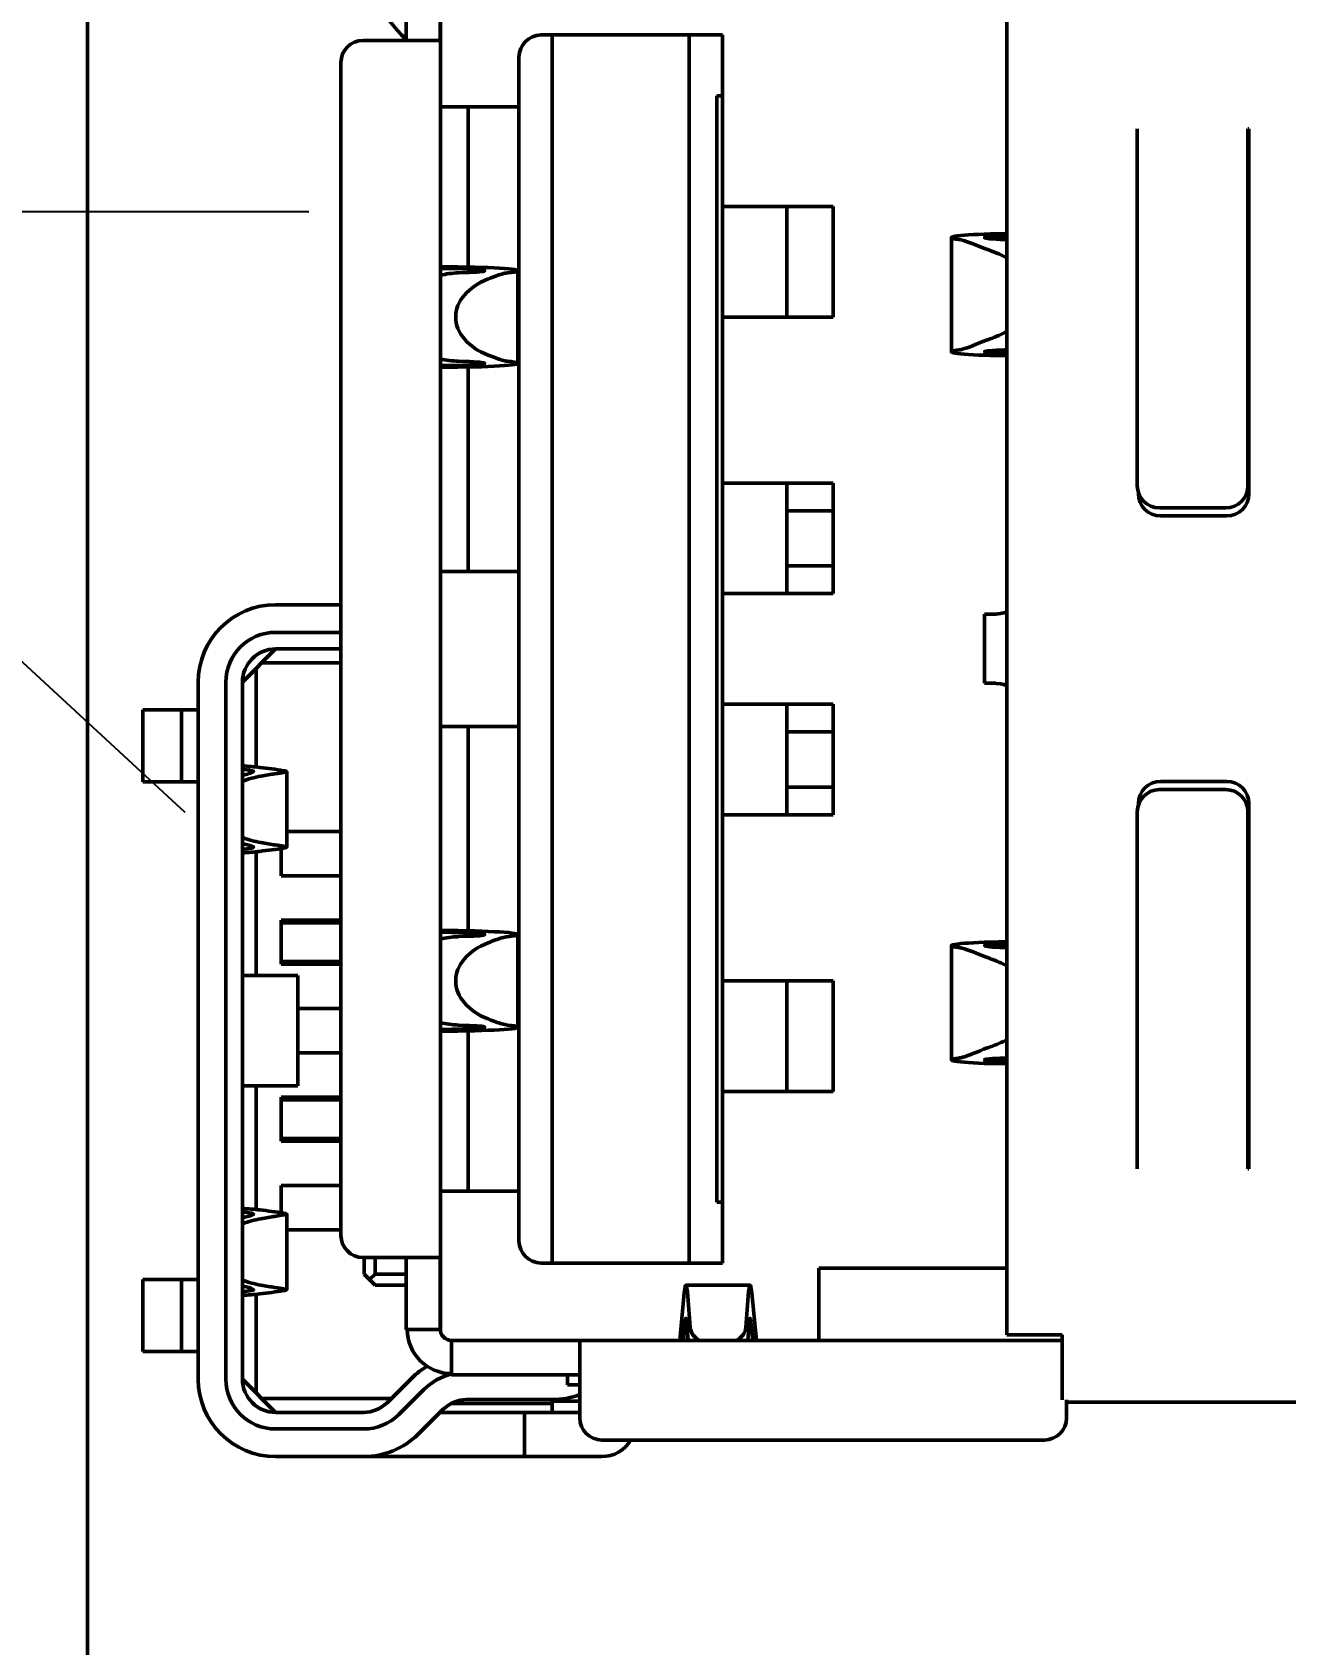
# Model space of a CAD drawing. Header units: millimetres. Extents: x 3118 to 4801, y 919 to 1849.
# Drawn here: x 3312.96 to 3324.29, y 1619.38 to 1633.95 of the extents above; entities that cross this region are included whole.
import ezdxf

# ---------------------------------------------------------------- set-up
doc = ezdxf.new("R2010")
doc.units = ezdxf.units.MM
doc.header["$LTSCALE"] = 1.8
for name, color, linetype, lineweight in [('외형선(ISO)', 7, 'Continuous', 50), ('중심 표식(ISO)', 7, 'Continuous', 25), ('치수(ISO)', 7, 'Continuous', 25)]:
    doc.layers.add(name, color=color, linetype=linetype, lineweight=lineweight)
doc.styles.add('레이블 문자 (JIS)', font='')
doc.styles.get('레이블 문자 (JIS)').set_extended_font_data('Gulim')
doc.dimstyles.new('복사 대상기본값 (JIS)', dxfattribs={"dimscale": 1.5, "dimtxt": 3, "dimasz": 2, "dimexe": 1, "dimexo": 0.5, "dimgap": 0.8, "dimtad": 1, "dimdsep": 46, "dimtxsty": '레이블 문자 (JIS)', "dimblk": 'Filled-1', "dimcen": 0.09, "dimdle": 10, "dimclrd": 256, "dimclre": 256, "dimclrt": 256, "dimazin": 2, "dimtfac": 0.666667, "dimtmove": 0, "dimatfit": 3, "dimldrblk": 'OPEN', "dimfxl": 1, "dimtolj": 1, "dimtzin": 0, "dimlwd": -1, "dimlwe": -1, "dimarcsym": 0})

# ---------------------------------------------------------------- blocks, each defined once
blk = doc.blocks.new('Filled-1')
at = {"color": 0}
for p, q in [((0, 0), (-1, 0.1)), ((-1, 0.1), (-1, -0.1)), ((-1, 0), (0, 0)), ((-1, -0.1), (0, 0))]:
    blk.add_line(p, q, dxfattribs=at)
at = {"color": 0, "flags": 128}
blk.add_lwpolyline([(-1, -0.1), (0, 0), (-1, 0.1), (-1, -0.1)], dxfattribs=at)
at = {"color": 0}
blk.add_solid([(-1, -0.1), (0, 0), (-1, 0.1), (-1, -0.1)], dxfattribs=at)
blk = doc.blocks.new('*D656')
at = {"layer": 'Defpoints', "color": 0}
for p in [(3533.46, 1664.327), (3308.46, 1639.327), (3533.46, 1631.327)]:
    blk.add_point(p, dxfattribs=at)
at = {"layer": '치수(ISO)'}
for p, q in [((3308.46, 1640.077), (3308.46, 1665.827)), ((3533.46, 1632.077), (3533.46, 1665.827)), ((3311.46, 1664.327), (3530.46, 1664.327))]:
    blk.add_line(p, q, dxfattribs=at)
at = {"layer": '치수(ISO)', "linetype": 'ByBlock', "xscale": 3, "yscale": 3, "zscale": 3, "rotation": 180}
blk.add_blockref('Filled-1', (3308.46, 1664.327), dxfattribs=at)
at = {"layer": '치수(ISO)', "linetype": 'ByBlock', "xscale": 3, "yscale": 3, "zscale": 3}
blk.add_blockref('Filled-1', (3533.46, 1664.327), dxfattribs=at)
at = {"layer": '치수(ISO)', "insert": (3420.98, 1682.707), "char_height": 15, "attachment_point": 2, "style": '레이블 문자 (JIS)'}
blk.add_mtext('\\A1;225', dxfattribs=at)
blk = doc.blocks.new('_Open')
at = {"color": 0, "linetype": 'ByBlock', "lineweight": -2}
for p, q in [((-1, 0.1667), (0, 0)), ((-1, -0.1667), (0, 0)), ((0, 0), (-1, 0))]:
    blk.add_line(p, q, dxfattribs=at)
blk = doc.blocks.new('*D660')
at = {"layer": 'Defpoints', "color": 0}
for p in [(3306.99, 1633.683), (3309.929, 1630.971)]:
    blk.add_point(p, dxfattribs=at)
at = {"layer": '치수(ISO)'}
for p, q in [((3260.047, 1674.227), (3263.047, 1674.227)), ((3304.785, 1635.718), (3263.047, 1674.227)), ((3309.929, 1630.971), (3306.99, 1633.683)), ((3312.134, 1628.937), (3314.339, 1626.902))]:
    blk.add_line(p, q, dxfattribs=at)
at = {"layer": '치수(ISO)', "linetype": 'ByBlock', "xscale": 3, "yscale": 3, "zscale": 3}
for p, rotation in [((3306.99, 1633.683), 317.3041440807904), ((3309.929, 1630.971), 137.3041440807904)]:
    blk.add_blockref('Filled-1', p, dxfattribs=dict(at, rotation=rotation))
at = {"layer": '치수(ISO)', "insert": (3231.31, 1681.926), "char_height": 15, "attachment_point": 2, "style": '레이블 문자 (JIS)'}
blk.add_mtext('\\A1;\\fGulim|b0|i0;4-∅4', dxfattribs=at)

msp = doc.modelspace()

# ---------------------------------------------------------------- linework, layer by layer
at = {"layer": '외형선(ISO)'}
for p, q in [((3313.46, 1639.527), (3313.46, 1551.527)), ((3321.77, 1634.579), (3321.77, 1622.179)), ((3316.34, 1633.877), (3316.34, 1634.527)), ((3316.649, 1633.877), (3316.649, 1634.527)), ((3316.65, 1634.527), (3316.65, 1622.227)), ((3316.34, 1633.877), (3315.95, 1633.877)), ((3316.649, 1633.877), (3316.34, 1633.877)), ((3317.56, 1633.927), (3317.66, 1633.927)), ((3317.66, 1633.927), (3317.66, 1622.827)), ((3317.66, 1633.927), (3318.9, 1633.927)), ((3318.9, 1633.927), (3319.2, 1633.927)), ((3318.9, 1622.827), (3318.9, 1633.927)), ((3319.2, 1633.927), (3319.2, 1633.377)), ((3317.36, 1623.027), (3317.36, 1633.727)), ((3315.75, 1633.677), (3315.75, 1623.077)), ((3316.65, 1633.277), (3316.9, 1633.277)), ((3316.9, 1633.277), (3316.9, 1631.829)), ((3317.36, 1633.277), (3316.9, 1633.277)), ((3319.15, 1633.377), (3319.15, 1623.377)), ((3319.2, 1633.377), (3319.15, 1633.377)), ((3319.2, 1633.377), (3319.2, 1623.377)), ((3322.95, 1632.851), (3322.95, 1633.079)), ((3323.95, 1633.079), (3323.96, 1633.079)), ((3323.95, 1632.851), (3323.95, 1633.079)), ((3323.96, 1633.079), (3323.96, 1629.779)), ((3322.95, 1632.149), (3322.95, 1632.851)), ((3323.96, 1632.925), (3323.95, 1632.925)), ((3323.95, 1632.149), (3323.95, 1632.851)), ((3319.331, 1632.377), (3319.2, 1632.377)), ((3319.331, 1632.377), (3319.783, 1632.377)), ((3319.783, 1632.377), (3320.2, 1632.377)), ((3319.783, 1632.377), (3319.783, 1631.377)), ((3320.2, 1632.377), (3320.2, 1631.377)), ((3321.27, 1631.063), (3321.27, 1632.095)), ((3321.764, 1632.132), (3321.62, 1632.128)), ((3321.748, 1632.112), (3321.77, 1632.112)), ((3322.95, 1632.149), (3322.95, 1631.692)), ((3323.95, 1632.149), (3323.95, 1631.692)), ((3321.747, 1632.078), (3321.748, 1632.078)), ((3316.853, 1631.812), (3316.65, 1631.816)), ((3316.962, 1631.828), (3316.656, 1631.834)), ((3317.351, 1630.959), (3317.351, 1631.795)), ((3316.812, 1631.777), (3316.914, 1631.78)), ((3322.95, 1629.852), (3322.95, 1631.692)), ((3323.95, 1629.852), (3323.95, 1631.692)), ((3319.331, 1631.377), (3319.2, 1631.377)), ((3319.331, 1631.377), (3319.783, 1631.377)), ((3320.2, 1631.377), (3319.783, 1631.377)), ((3321.748, 1631.08), (3321.747, 1631.08)), ((3316.65, 1630.938), (3316.853, 1630.943)), ((3316.656, 1630.92), (3316.962, 1630.927)), ((3316.914, 1630.974), (3316.812, 1630.978)), ((3316.9, 1630.926), (3316.9, 1629.077)), ((3321.62, 1631.03), (3321.764, 1631.026)), ((3321.77, 1631.046), (3321.748, 1631.046)), ((3319.331, 1629.877), (3319.2, 1629.877)), ((3319.331, 1629.877), (3319.783, 1629.877)), ((3319.783, 1629.877), (3320.2, 1629.877)), ((3319.783, 1629.877), (3319.783, 1628.877)), ((3320.2, 1629.877), (3320.2, 1628.877)), ((3322.96, 1629.779), (3322.96, 1629.79)), ((3323.948, 1629.825), (3323.96, 1629.825)), ((3320.2, 1629.627), (3319.783, 1629.627)), ((3323.15, 1629.652), (3323.75, 1629.652)), ((3323.76, 1629.579), (3323.16, 1629.579)), ((3316.65, 1629.077), (3316.654, 1629.077)), ((3316.654, 1629.077), (3317.255, 1629.077)), ((3317.255, 1629.077), (3317.36, 1629.077)), ((3319.783, 1629.127), (3320.2, 1629.127)), ((3315.16, 1628.777), (3315.75, 1628.777)), ((3319.331, 1628.877), (3319.2, 1628.877)), ((3319.331, 1628.877), (3319.783, 1628.877)), ((3320.2, 1628.877), (3319.783, 1628.877)), ((3321.57, 1628.067), (3321.57, 1628.692)), ((3315.75, 1628.527), (3315.16, 1628.527)), ((3315.16, 1628.377), (3314.86, 1628.077)), ((3315.75, 1628.377), (3315.16, 1628.377)), ((3314.985, 1627.31), (3314.985, 1628.202)), ((3315.035, 1628.252), (3315.75, 1628.252)), ((3314.46, 1621.777), (3314.46, 1628.077)), ((3314.71, 1628.077), (3314.71, 1621.777)), ((3314.86, 1628.077), (3314.86, 1621.777)), ((3319.331, 1627.877), (3319.2, 1627.877)), ((3319.331, 1627.877), (3319.783, 1627.877)), ((3319.783, 1627.877), (3320.2, 1627.877)), ((3319.783, 1627.877), (3319.783, 1626.877)), ((3320.2, 1627.877), (3320.2, 1626.877)), ((3313.96, 1627.177), (3313.96, 1627.827)), ((3313.96, 1627.827), (3314.31, 1627.827)), ((3314.31, 1627.827), (3314.46, 1627.827)), ((3314.31, 1627.177), (3314.31, 1627.827)), ((3316.65, 1627.677), (3316.654, 1627.677)), ((3316.654, 1627.677), (3317.255, 1627.677)), ((3316.9, 1627.677), (3316.9, 1625.829)), ((3317.255, 1627.677), (3317.36, 1627.677)), ((3320.2, 1627.627), (3319.783, 1627.627)), ((3313.96, 1627.177), (3314.31, 1627.177)), ((3314.31, 1627.177), (3314.46, 1627.177)), ((3315.26, 1627.27), (3315.26, 1626.585)), ((3323.16, 1627.179), (3323.76, 1627.179)), ((3319.783, 1627.127), (3320.2, 1627.127)), ((3323.15, 1627.106), (3323.75, 1627.106)), ((3319.331, 1626.877), (3319.2, 1626.877)), ((3319.331, 1626.877), (3319.783, 1626.877)), ((3320.2, 1626.877), (3319.783, 1626.877)), ((3322.95, 1625.066), (3322.95, 1626.906)), ((3322.96, 1626.968), (3322.96, 1626.979)), ((3323.948, 1626.929), (3323.96, 1626.929)), ((3323.95, 1625.066), (3323.95, 1626.906)), ((3323.96, 1626.979), (3323.96, 1623.679)), ((3315.75, 1626.727), (3315.26, 1626.727)), ((3315.21, 1626.574), (3315.21, 1626.327)), ((3314.985, 1625.427), (3314.985, 1626.545)), ((3315.21, 1626.327), (3315.75, 1626.327)), ((3315.21, 1625.927), (3315.21, 1625.527)), ((3315.75, 1625.927), (3315.21, 1625.927)), ((3315.21, 1625.902), (3315.75, 1625.902)), ((3316.962, 1625.828), (3316.656, 1625.834)), ((3316.853, 1625.812), (3316.65, 1625.816)), ((3316.812, 1625.777), (3316.914, 1625.78)), ((3317.351, 1625.795), (3317.351, 1624.959)), ((3321.27, 1625.695), (3321.27, 1624.663)), ((3321.764, 1625.732), (3321.62, 1625.728)), ((3321.747, 1625.678), (3321.748, 1625.678)), ((3321.748, 1625.712), (3321.77, 1625.712)), ((3315.21, 1625.552), (3315.75, 1625.552)), ((3315.21, 1625.527), (3315.75, 1625.527)), ((3314.86, 1625.427), (3315.336, 1625.427)), ((3315.36, 1625.427), (3315.336, 1625.427)), ((3315.36, 1624.427), (3315.36, 1625.427)), ((3319.331, 1625.377), (3319.2, 1625.377)), ((3319.331, 1625.377), (3319.783, 1625.377)), ((3319.783, 1625.377), (3320.2, 1625.377)), ((3319.783, 1625.377), (3319.783, 1624.377)), ((3320.2, 1625.377), (3320.2, 1624.377)), ((3315.75, 1625.127), (3315.36, 1625.127)), ((3316.914, 1624.974), (3316.812, 1624.978)), ((3322.95, 1625.066), (3322.95, 1624.609)), ((3323.95, 1625.066), (3323.95, 1624.609)), ((3316.65, 1624.938), (3316.853, 1624.943)), ((3316.656, 1624.92), (3316.962, 1624.927)), ((3316.9, 1624.926), (3316.9, 1623.477)), ((3315.36, 1624.727), (3315.75, 1624.727)), ((3321.748, 1624.68), (3321.747, 1624.68)), ((3321.62, 1624.63), (3321.764, 1624.626)), ((3321.77, 1624.646), (3321.748, 1624.646)), ((3322.95, 1623.907), (3322.95, 1624.609)), ((3323.95, 1623.907), (3323.95, 1624.609)), ((3314.86, 1624.427), (3315.336, 1624.427)), ((3314.985, 1623.31), (3314.985, 1624.427)), ((3315.36, 1624.427), (3315.336, 1624.427)), ((3319.331, 1624.377), (3319.2, 1624.377)), ((3319.331, 1624.377), (3319.783, 1624.377)), ((3320.2, 1624.377), (3319.783, 1624.377)), ((3315.21, 1624.327), (3315.21, 1623.927)), ((3315.75, 1624.327), (3315.21, 1624.327)), ((3315.21, 1624.302), (3315.75, 1624.302)), ((3315.21, 1623.952), (3315.75, 1623.952)), ((3315.21, 1623.927), (3315.75, 1623.927)), ((3322.95, 1623.679), (3322.95, 1623.907)), ((3323.95, 1623.679), (3323.95, 1623.907)), ((3323.96, 1623.829), (3323.95, 1623.829)), ((3323.96, 1623.679), (3323.95, 1623.679)), ((3315.21, 1623.527), (3315.21, 1623.281)), ((3315.75, 1623.527), (3315.21, 1623.527)), ((3316.9, 1623.477), (3316.65, 1623.477)), ((3317.36, 1623.477), (3316.9, 1623.477)), ((3319.15, 1623.377), (3319.2, 1623.377)), ((3319.2, 1623.377), (3319.2, 1622.827)), ((3315.26, 1623.27), (3315.26, 1622.585)), ((3315.26, 1623.127), (3315.75, 1623.127)), ((3315.95, 1622.877), (3316.34, 1622.877)), ((3315.96, 1622.877), (3315.96, 1622.727)), ((3316.06, 1622.877), (3316.06, 1622.727)), ((3316.34, 1622.227), (3316.34, 1622.877)), ((3316.34, 1622.877), (3316.649, 1622.877)), ((3316.649, 1622.227), (3316.649, 1622.877)), ((3317.66, 1622.827), (3317.56, 1622.827)), ((3317.66, 1622.827), (3318.9, 1622.827)), ((3319.2, 1622.827), (3318.9, 1622.827)), ((3320.07, 1622.779), (3321.77, 1622.779)), ((3320.07, 1622.127), (3320.07, 1622.779)), ((3314.31, 1622.677), (3313.96, 1622.677)), ((3313.96, 1622.677), (3313.96, 1622.027)), ((3314.46, 1622.677), (3314.31, 1622.677)), ((3314.31, 1622.677), (3314.31, 1622.027)), ((3316.01, 1622.677), (3315.96, 1622.727)), ((3316.06, 1622.727), (3316.01, 1622.677)), ((3316.06, 1622.627), (3316.01, 1622.677)), ((3316.06, 1622.727), (3316.34, 1622.727)), ((3316.06, 1622.627), (3316.34, 1622.627)), ((3319.45, 1622.627), (3318.869, 1622.627)), ((3314.985, 1621.652), (3314.985, 1622.545)), ((3318.813, 1622.128), (3318.855, 1622.558)), ((3318.886, 1622.527), (3318.908, 1622.243)), ((3319.411, 1622.243), (3319.433, 1622.527)), ((3319.464, 1622.558), (3319.506, 1622.128)), ((3316.649, 1622.227), (3316.34, 1622.227)), ((3316.65, 1622.227), (3316.649, 1622.227)), ((3318.846, 1622.127), (3318.862, 1622.292)), ((3318.878, 1622.276), (3318.889, 1622.127)), ((3319.43, 1622.127), (3319.441, 1622.276)), ((3319.457, 1622.292), (3319.473, 1622.127)), ((3321.77, 1622.179), (3322.27, 1622.179)), ((3322.27, 1622.179), (3322.27, 1621.879)), ((3316.75, 1621.817), (3316.75, 1622.127)), ((3316.75, 1622.127), (3316.75, 1622.127)), ((3316.75, 1622.127), (3322.27, 1622.127)), ((3317.91, 1622.127), (3316.75, 1622.127)), ((3317.91, 1622.127), (3317.91, 1621.817)), ((3314.31, 1622.027), (3313.96, 1622.027)), ((3314.46, 1622.027), (3314.31, 1622.027)), ((3314.86, 1621.777), (3315.16, 1621.477)), ((3316.167, 1621.564), (3316.395, 1621.79)), ((3317.91, 1621.817), (3316.75, 1621.817)), ((3317.8, 1621.727), (3317.8, 1621.817)), ((3317.91, 1621.817), (3317.91, 1621.427)), ((3322.27, 1621.879), (3322.27, 1621.589)), ((3316.206, 1621.602), (3315.035, 1621.602)), ((3316.273, 1621.458), (3316.5, 1621.683)), ((3317.66, 1621.592), (3316.887, 1621.592)), ((3317.66, 1621.577), (3317.66, 1621.592)), ((3317.8, 1621.727), (3317.91, 1621.727)), ((3315.16, 1621.477), (3315.956, 1621.477)), ((3316.676, 1621.505), (3316.449, 1621.28)), ((3317.66, 1621.477), (3316.648, 1621.477)), ((3317.66, 1621.557), (3316.747, 1621.557)), ((3317.41, 1621.077), (3317.41, 1621.477)), ((3317.91, 1621.577), (3317.66, 1621.577)), ((3317.66, 1621.577), (3317.66, 1621.477)), ((3317.91, 1621.477), (3317.66, 1621.477)), ((3322.31, 1621.427), (3322.31, 1621.589)), ((3324.53, 1621.569), (3322.31, 1621.569)), ((3315.16, 1621.327), (3315.956, 1621.327)), ((3318.11, 1621.227), (3322.11, 1621.227)), ((3315.956, 1621.077), (3315.16, 1621.077)), ((3317.41, 1621.077), (3315.956, 1621.077)), ((3318.11, 1621.077), (3317.41, 1621.077))]:
    msp.add_line(p, q, dxfattribs=at)
for centre, radius, start, end in [((3317.46, 1635.027), 1.6, 18.21, 225.573), ((3315.95, 1633.677), 0.2, 90, 180), ((3317.56, 1633.727), 0.2, 90, 180), ((3323.15, 1629.852), 0.2, 180, 270), ((3323.16, 1629.779), 0.2, 180, 270), ((3323.75, 1629.852), 0.2, 270, 0), ((3323.76, 1629.779), 0.2, 270, 0), ((3315.16, 1628.077), 0.7, 90, 180), ((3315.16, 1628.077), 0.45, 90, 180), ((3315.16, 1628.077), 0.3, 90, 180), ((3323.16, 1626.979), 0.2, 90, 180), ((3323.76, 1626.979), 0.2, 0, 90), ((3323.15, 1626.906), 0.2, 90, 180), ((3323.75, 1626.906), 0.2, 0, 90), ((3315.95, 1623.077), 0.2, 180, 270), ((3317.56, 1623.027), 0.2, 180, 270), ((3316.75, 1622.227), 0.4, 180, 270), ((3316.75, 1622.227), 0.1, 180, 270), ((3316.887, 1621.292), 0.7, 120.8026, 134.7232), ((3315.16, 1621.777), 0.7, 180, 270), ((3315.16, 1621.777), 0.45, 180, 270), ((3315.16, 1621.777), 0.3, 180, 270), ((3316.887, 1621.292), 0.55, 104.5281, 134.7232), ((3316.887, 1621.292), 0.3, 90, 134.7232), ((3317.66, 1622.292), 0.7, 270, 290.9248), ((3315.956, 1621.777), 0.3, 270, 314.7232), ((3315.956, 1621.777), 0.45, 270, 314.7232), ((3318.11, 1621.427), 0.2, 180, 270), ((3322.11, 1621.427), 0.2, 270, 0), ((3315.956, 1621.777), 0.7, 270, 314.7232), ((3318.11, 1621.377), 0.3, 270, 330)]:
    msp.add_arc(centre, radius, start, end, dxfattribs=at)
for centre, major_axis, ratio, start_param, end_param in [((3321.88, 1632.095), (0.61, 0), 0.059774, 2.010142, 3.61879), ((3321.88, 1632.095), (0.31, 0), 0.059774, 2.010142, 4.270083), ((3321.76, 1632.133), (0.01, 0), 0.059774, 5.151735, 6.283185), ((3320.978, 1631.579), (-1.064, 0), 0.469982, 3.873415, 4.064545), ((3321.683, 1631.579), (-1.064, 0), 0.469982, 4.631304, 4.651901), ((3316.66, 1631.835), (-0.01, 0), 0.056964, 0, 1.201074), ((3316.741, 1631.795), (-0.31, 0), 0.056964, 2.161355, 4.342666), ((3316.741, 1631.795), (-0.61, 0), 0.056964, 2.578338, 4.342666), ((3316.846, 1631.377), (0.597, 0), 0.670365, 1.627699, 1.906713), ((3317.385, 1631.377), (0.597, 0), 0.670365, 2.105193, 4.177993), ((3320.978, 1631.579), (-1.064, 0), 0.469982, 2.218641, 2.40977), ((3321.88, 1631.063), (0.61, 0), 0.059774, 2.664395, 4.273043), ((3321.88, 1631.063), (0.31, 0), 0.059774, 2.013102, 4.273043), ((3321.683, 1631.579), (-1.064, 0), 0.469982, 1.631284, 1.651882), ((3316.846, 1631.377), (0.597, 0), 0.670365, 4.376472, 4.655487), ((3316.66, 1630.92), (-0.01, 0), 0.056964, 5.082112, 6.283185), ((3316.741, 1630.959), (-0.31, 0), 0.056964, 1.940519, 4.12183), ((3316.741, 1630.959), (-0.61, 0), 0.056964, 1.940519, 3.704847), ((3321.76, 1631.026), (0.01, 0), 0.059774, 0, 1.13145), ((3321.88, 1628.692), (-0.31, 0), 0.001826, 5.456637, 6.283185), ((3321.46, 1628.717), (-0.31, 0), 0.111375, 2.315045, 3.141593), ((3321.88, 1628.067), (-0.31, 0), 0.001826, 0, 0.826548), ((3321.46, 1628.041), (-0.31, 0), 0.111375, 3.141593, 3.96814), ((3316.66, 1625.835), (0.01, 0), 0.056964, 3.141593, 4.342666), ((3316.741, 1625.795), (0.61, 0), 0.056964, 5.71993, 7.484259), ((3316.846, 1625.377), (0.597, 0), 0.670365, 1.627699, 1.906713), ((3317.385, 1625.377), (0.597, 0), 0.670365, 2.105193, 4.177993), ((3316.741, 1625.795), (0.31, 0), 0.056964, 5.302948, 7.484259), ((3321.88, 1625.695), (-0.61, 0), 0.059774, 5.151735, 6.760383), ((3321.88, 1625.695), (-0.31, 0), 0.059774, 5.151735, 7.411676), ((3321.683, 1625.179), (-1.064, 0), 0.469982, 4.631304, 4.651901), ((3321.76, 1625.733), (-0.01, 0), 0.059774, 2.010142, 3.141593), ((3320.978, 1625.179), (-1.064, 0), 0.469982, 3.873415, 4.064545), ((3316.846, 1625.377), (0.597, 0), 0.670365, 4.376472, 4.655487), ((3316.741, 1624.959), (0.31, 0), 0.056964, 5.082112, 7.263423), ((3316.741, 1624.959), (0.61, 0), 0.056964, 5.082112, 6.84644), ((3316.66, 1624.92), (0.01, 0), 0.056964, 1.940519, 3.141593), ((3320.978, 1625.179), (-1.064, 0), 0.469982, 2.218641, 2.40977), ((3321.88, 1624.663), (-0.61, 0), 0.059774, 5.805988, 7.414636), ((3321.88, 1624.663), (-0.31, 0), 0.059774, 5.154695, 7.414636), ((3321.683, 1625.179), (-1.064, 0), 0.469982, 1.631284, 1.651882), ((3321.76, 1624.626), (-0.01, 0), 0.059774, 3.141593, 4.273043), ((3318.869, 1622.017), (0, 0.61), 0.051034, 5.701914, 6.76337), ((3319.45, 1622.017), (0, 0.61), 0.051034, 5.803001, 6.864457), ((3318.869, 1622.017), (0, 0.31), 0.051034, 5.701914, 6.76337), ((3319.45, 1622.017), (0, 0.31), 0.051034, 5.803001, 6.864457), ((3319.16, 1622.251), (-0.252, 0), 0.656987, 0.050989, 0.85052), ((3319.16, 1622.251), (-0.252, 0), 0.656987, 2.291073, 3.090603), ((3318.812, 1622.137), (0, 0.01), 0.051034, 3.141593, 3.621777), ((3319.507, 1622.137), (0, 0.01), 0.051034, 2.661408, 3.141593)]:
    msp.add_ellipse(centre, major_axis=major_axis, ratio=ratio, start_param=start_param, end_param=end_param, dxfattribs=at)
for points, knots in [([(3321.338, 1632.078), (3321.347, 1632.077), (3321.357, 1632.075), (3321.423, 1632.058), (3321.5, 1632.023), (3321.598, 1631.986), (3321.609, 1631.982), (3321.62, 1631.978)], [-0.50998977, -0.50998977, -0.50998977, -0.50998977, -0.50417612, -0.50417612, -0.4730242, -0.4730242, -0.46927278, -0.46927278, -0.46927278, -0.46927278]), ([(3317.081, 1631.721), (3317.127, 1631.74), (3317.17, 1631.756), (3317.224, 1631.771), (3317.241, 1631.775), (3317.257, 1631.777)], [-0.34125844, -0.34125844, -0.34125844, -0.34125844, -0.32420443, -0.32420443, -0.31580446, -0.31580446, -0.31580446, -0.31580446]), ([(3321.62, 1631.18), (3321.609, 1631.177), (3321.598, 1631.173), (3321.5, 1631.135), (3321.423, 1631.1), (3321.357, 1631.083), (3321.347, 1631.081), (3321.338, 1631.08)], [-0.11989026, -0.11989026, -0.11989026, -0.11989026, -0.11613884, -0.11613884, -0.08498692, -0.08498692, -0.07917326, -0.07917326, -0.07917326, -0.07917326]), ([(3317.257, 1630.978), (3317.241, 1630.979), (3317.224, 1630.983), (3317.17, 1630.998), (3317.127, 1631.015), (3317.081, 1631.033)], [-0.18800149, -0.18800149, -0.18800149, -0.18800149, -0.17960152, -0.17960152, -0.16254751, -0.16254751, -0.16254751, -0.16254751]), ([(3314.86, 1627.321), (3314.912, 1627.317), (3314.965, 1627.312), (3315.089, 1627.299), (3315.161, 1627.289), (3315.232, 1627.277)], [-0.1440881, -0.1440881, -0.1440881, -0.1440881, -0.0831985, -0.0831985, -0.000001, -0.000001, -0.000001, -0.000001]), ([(3314.942, 1627.277), (3314.951, 1627.276), (3314.957, 1627.274), (3314.959, 1627.271), (3314.961, 1627.269), (3314.959, 1627.266), (3314.953, 1627.263), (3314.948, 1627.26), (3314.939, 1627.256), (3314.926, 1627.253), (3314.914, 1627.249), (3314.898, 1627.245), (3314.879, 1627.24), (3314.873, 1627.239), (3314.866, 1627.238), (3314.86, 1627.236)], [0, 0, 0, 0, 0.2, 0.2, 0.2, 0.4, 0.4, 0.4, 0.6, 0.6, 0.6, 0.8, 0.8, 0.8, 0.8650423, 0.8650423, 0.8650423, 0.8650423]), ([(3315.232, 1627.277), (3315.25, 1627.274), (3315.26, 1627.272), (3315.259, 1627.267), (3315.25, 1627.265), (3315.214, 1627.258), (3315.187, 1627.254), (3315.117, 1627.243), (3315.074, 1627.236), (3315.025, 1627.227)], [-0.0840866, -0.0840866, -0.0840866, -0.0840866, -0.06303241, -0.06303241, -0.04196802, -0.04196802, -0.02097149, -0.02097149, -0.000001, -0.000001, -0.000001, -0.000001]), ([(3314.942, 1626.577), (3314.951, 1626.579), (3314.957, 1626.581), (3314.959, 1626.583), (3314.961, 1626.585), (3314.959, 1626.588), (3314.953, 1626.591), (3314.948, 1626.595), (3314.939, 1626.598), (3314.926, 1626.602), (3314.914, 1626.606), (3314.898, 1626.61), (3314.879, 1626.614), (3314.873, 1626.615), (3314.866, 1626.617), (3314.86, 1626.618)], [0, 0, 0, 0, 0.2, 0.2, 0.2, 0.4, 0.4, 0.4, 0.6, 0.6, 0.6, 0.8, 0.8, 0.8, 0.8650423, 0.8650423, 0.8650423, 0.8650423]), ([(3314.86, 1626.534), (3314.912, 1626.537), (3314.965, 1626.542), (3315.089, 1626.556), (3315.161, 1626.566), (3315.232, 1626.577)], [0.022309, 0.022309, 0.022309, 0.022309, 0.0831986, 0.0831986, 0.1663961, 0.1663961, 0.1663961, 0.1663961]), ([(3315.232, 1626.577), (3315.25, 1626.58), (3315.26, 1626.583), (3315.259, 1626.587), (3315.25, 1626.59), (3315.214, 1626.597), (3315.187, 1626.601), (3315.117, 1626.611), (3315.074, 1626.618), (3315.025, 1626.627)], [0.000001, 0.000001, 0.000001, 0.000001, 0.021056, 0.021056, 0.0421212, 0.0421212, 0.06311854, 0.06311854, 0.08408985, 0.08408985, 0.08408985, 0.08408985]), ([(3317.081, 1625.721), (3317.127, 1625.74), (3317.17, 1625.756), (3317.224, 1625.771), (3317.241, 1625.775), (3317.257, 1625.777)], [-0.08935546, -0.08935546, -0.08935546, -0.08935546, -0.07230145, -0.07230145, -0.06390148, -0.06390148, -0.06390148, -0.06390148]), ([(3321.338, 1625.678), (3321.347, 1625.677), (3321.357, 1625.675), (3321.423, 1625.658), (3321.5, 1625.623), (3321.598, 1625.586), (3321.609, 1625.582), (3321.62, 1625.578)], [-0.21540825, -0.21540825, -0.21540825, -0.21540825, -0.2095946, -0.2095946, -0.17844268, -0.17844268, -0.17469126, -0.17469126, -0.17469126, -0.17469126]), ([(3317.257, 1624.978), (3317.241, 1624.979), (3317.224, 1624.983), (3317.17, 1624.998), (3317.127, 1625.015), (3317.081, 1625.033)], [-0.43990447, -0.43990447, -0.43990447, -0.43990447, -0.4315045, -0.4315045, -0.41445049, -0.41445049, -0.41445049, -0.41445049]), ([(3321.62, 1624.78), (3321.611, 1624.777), (3321.602, 1624.774), (3321.506, 1624.738), (3321.43, 1624.703), (3321.361, 1624.684), (3321.349, 1624.681), (3321.338, 1624.68)], [0.32093293, 0.32093293, 0.32093293, 0.32093293, 0.32405149, 0.32405149, 0.35449419, 0.35449419, 0.36149432, 0.36149432, 0.36149432, 0.36149432]), ([(3314.86, 1623.321), (3314.912, 1623.317), (3314.965, 1623.312), (3315.089, 1623.299), (3315.161, 1623.289), (3315.232, 1623.277)], [-0.1440881, -0.1440881, -0.1440881, -0.1440881, -0.0831985, -0.0831985, -0.000001, -0.000001, -0.000001, -0.000001]), ([(3314.942, 1623.277), (3314.951, 1623.276), (3314.957, 1623.274), (3314.959, 1623.271), (3314.961, 1623.269), (3314.959, 1623.266), (3314.953, 1623.263), (3314.948, 1623.26), (3314.939, 1623.256), (3314.926, 1623.253), (3314.914, 1623.249), (3314.898, 1623.245), (3314.879, 1623.24), (3314.873, 1623.239), (3314.866, 1623.238), (3314.86, 1623.236)], [0, 0, 0, 0, 0.2, 0.2, 0.2, 0.4, 0.4, 0.4, 0.6, 0.6, 0.6, 0.8, 0.8, 0.8, 0.8650423, 0.8650423, 0.8650423, 0.8650423]), ([(3315.232, 1623.277), (3315.25, 1623.274), (3315.26, 1623.272), (3315.259, 1623.267), (3315.25, 1623.265), (3315.214, 1623.258), (3315.187, 1623.254), (3315.117, 1623.243), (3315.074, 1623.236), (3315.025, 1623.227)], [0.000001, 0.000001, 0.000001, 0.000001, 0.021056, 0.021056, 0.0421212, 0.0421212, 0.06311854, 0.06311854, 0.08408985, 0.08408985, 0.08408985, 0.08408985]), ([(3314.942, 1622.577), (3314.951, 1622.579), (3314.957, 1622.581), (3314.959, 1622.583), (3314.961, 1622.585), (3314.959, 1622.588), (3314.953, 1622.591), (3314.948, 1622.595), (3314.939, 1622.598), (3314.926, 1622.602), (3314.914, 1622.606), (3314.898, 1622.61), (3314.879, 1622.614), (3314.873, 1622.615), (3314.866, 1622.617), (3314.86, 1622.618)], [0, 0, 0, 0, 0.2, 0.2, 0.2, 0.4, 0.4, 0.4, 0.6, 0.6, 0.6, 0.8, 0.8, 0.8, 0.8650423, 0.8650423, 0.8650423, 0.8650423]), ([(3315.232, 1622.577), (3315.25, 1622.58), (3315.26, 1622.583), (3315.259, 1622.587), (3315.25, 1622.59), (3315.214, 1622.597), (3315.187, 1622.601), (3315.117, 1622.611), (3315.074, 1622.618), (3315.025, 1622.627)], [-0.0840866, -0.0840866, -0.0840866, -0.0840866, -0.06303241, -0.06303241, -0.04196802, -0.04196802, -0.02097149, -0.02097149, -0.000001, -0.000001, -0.000001, -0.000001]), ([(3314.86, 1622.534), (3314.912, 1622.537), (3314.965, 1622.542), (3315.089, 1622.556), (3315.161, 1622.566), (3315.232, 1622.577)], [0.022309, 0.022309, 0.022309, 0.022309, 0.0831986, 0.0831986, 0.1663961, 0.1663961, 0.1663961, 0.1663961])]:
    msp.add_open_spline(points, degree=3, knots=knots, dxfattribs=at)
for points in [[(3314.86, 1627.29), (3314.887, 1627.286), (3314.915, 1627.282), (3314.942, 1627.277)], [(3315.025, 1627.227), (3314.97, 1627.217), (3314.915, 1627.202), (3314.86, 1627.182)], [(3315.025, 1626.627), (3314.97, 1626.637), (3314.915, 1626.652), (3314.86, 1626.672)], [(3314.86, 1626.565), (3314.887, 1626.569), (3314.915, 1626.573), (3314.942, 1626.577)], [(3314.86, 1623.29), (3314.887, 1623.286), (3314.915, 1623.282), (3314.942, 1623.277)], [(3315.025, 1623.227), (3314.97, 1623.217), (3314.915, 1623.202), (3314.86, 1623.182)], [(3315.025, 1622.627), (3314.97, 1622.637), (3314.915, 1622.652), (3314.86, 1622.672)], [(3314.86, 1622.565), (3314.887, 1622.569), (3314.915, 1622.573), (3314.942, 1622.577)]]:
    msp.add_open_spline(points, degree=3, dxfattribs=at)
at = {"layer": '중심 표식(ISO)'}
msp.add_line((3315.46, 1632.327), (3301.46, 1632.327), dxfattribs=at)

# ---------------------------------------------------------------- dimensions: what is measured, and where the dimension line sits
at = {"layer": '치수(ISO)'}
dim = msp.add_linear_dim(base=(3533.46, 1664.327), p1=(3308.46, 1639.327), p2=(3533.46, 1631.327), angle=180, dimstyle='복사 대상기본값 (JIS)', override={"dimtxt": 10, "dimgap": 2, "dimtxsty": '레이블 문자 (JIS)', "dimtofl": 0, "dimatfit": 1, "dimldrblk": 'Open'}, dxfattribs=at)
dim.commit()
dim.dimension.update_dxf_attribs({"geometry": '*D656', "text_midpoint": (3420.98, 1664.327), "dimtype": 160})
dim = msp.add_diameter_dim_2p(p1=(3309.929, 1630.971), p2=(3306.99, 1633.683), text='\\fGulim|b0|i0;4-<>', dimstyle='복사 대상기본값 (JIS)', override={"dimtxt": 10, "dimtad": 0, "dimtih": 1, "dimtoh": 1, "dimlfac": 1, "dimtxsty": '레이블 문자 (JIS)', "dimatfit": 2, "dimldrblk": 'Open'}, dxfattribs=at)
dim.commit()
dim.dimension.update_dxf_attribs({"geometry": '*D660', "text_midpoint": (3231.31, 1674.227), "dimtype": 163})

doc.saveas('drawing.dxf')
